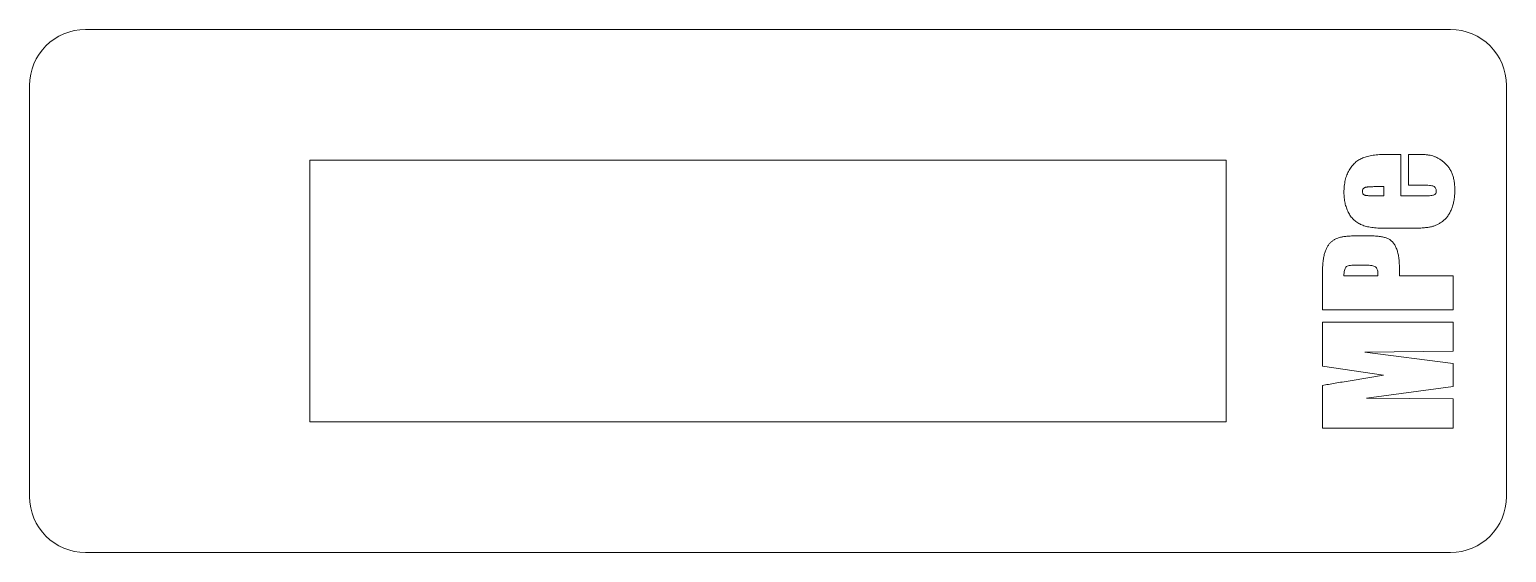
# Model space of a CAD drawing. Header units: millimetres. Extents: x -19.8 to 19.8, y -7 to 7.
import ezdxf

# ---------------------------------------------------------------- set-up
doc = ezdxf.new("R2010")
doc.units = ezdxf.units.MM

msp = doc.modelspace()

# ---------------------------------------------------------------- linework, layer by layer
at = {"color": 7, "linetype": 'Continuous', "lineweight": 15}
for p, q in [((18.25, 7), (-18.25, 7)), ((-19.75, 5.5), (-19.75, -5.5)), ((19.75, -5.5), (19.75, 5.5)), ((16.55, 3.658), (16.927, 3.658)), ((16.927, 3.658), (16.927, 2.547)), ((17.133, 2.835), (17.133, 3.658)), ((17.133, 3.658), (17.343, 3.658)), ((-12.25, 3.5), (-12.25, -3.5)), ((12.25, 3.5), (-12.25, 3.5)), ((12.25, -3.5), (12.25, 3.5)), ((16.474, 2.794), (16.259, 2.794)), ((16.474, 2.547), (16.474, 2.794)), ((17.511, 2.835), (17.133, 2.835)), ((16.259, 2.547), (16.474, 2.547)), ((16.927, 2.547), (17.561, 2.547)), ((17.277, 1.682), (16.443, 1.682)), ((15.792, 1.476), (16.092, 1.476)), ((14.827, -0.5), (14.827, 0.424)), ((15.404, 0.406), (16.308, 0.406)), ((15.987, 0.694), (15.695, 0.694)), ((16.886, 0.654), (16.886, 0.406)), ((16.886, 0.406), (18.327, 0.406)), ((18.327, 0.406), (18.327, -0.5)), ((18.327, -0.5), (14.827, -0.5)), ((14.827, -0.83), (18.327, -0.83)), ((14.827, -2.014), (14.827, -0.83)), ((18.327, -0.83), (18.327, -1.612)), ((18.327, -1.612), (15.964, -1.633)), ((15.964, -1.633), (18.327, -1.942)), ((18.327, -1.942), (18.327, -2.559)), ((16.461, -2.25), (14.827, -2.014)), ((15.566, -2.401), (16.461, -2.25)), ((14.827, -3.671), (14.827, -2.528)), ((18.327, -2.559), (16.005, -2.868)), ((16.005, -2.868), (18.327, -2.889)), ((18.327, -2.889), (18.327, -3.671)), ((-12.25, -3.5), (12.25, -3.5)), ((18.327, -3.671), (14.827, -3.671)), ((-18.25, -7), (18.25, -7))]:
    msp.add_line(p, q, dxfattribs=at)
for centre, start, end in [((-18.25, 5.5), 90, 180), ((18.25, 5.5), 0, 90), ((-18.25, -5.5), 180, 270), ((18.25, -5.5), 270, 0)]:
    msp.add_arc(centre, 1.5, start, end, dxfattribs=at)
for points, knots in [([(15.404, 2.635), (15.404, 2.664), (15.405, 2.722), (15.411, 2.807), (15.422, 2.888), (15.437, 2.965), (15.457, 3.038), (15.48, 3.107), (15.509, 3.172), (15.541, 3.233), (15.577, 3.29), (15.616, 3.342), (15.657, 3.39), (15.702, 3.434), (15.749, 3.473), (15.799, 3.508), (15.852, 3.538), (15.909, 3.564), (15.969, 3.587), (16.035, 3.606), (16.107, 3.622), (16.184, 3.636), (16.268, 3.646), (16.357, 3.653), (16.452, 3.658), (16.517, 3.658), (16.55, 3.658)], [0, 0, 0, 0, 0.050003, 0.097957, 0.143655, 0.187986, 0.230339, 0.271352, 0.310929, 0.349818, 0.387604, 0.424119, 0.460072, 0.494912, 0.529374, 0.56374, 0.597978, 0.632337, 0.668333, 0.707195, 0.748413, 0.792544, 0.839632, 0.890173, 0.943484, 1, 1, 1, 1]), ([(17.343, 3.658), (17.384, 3.658), (17.461, 3.658), (17.57, 3.651), (17.664, 3.642), (17.745, 3.627), (17.821, 3.604), (17.895, 3.571), (17.972, 3.525), (18.05, 3.471), (18.124, 3.408), (18.19, 3.334), (18.245, 3.252), (18.291, 3.162), (18.326, 3.061), (18.351, 2.95), (18.366, 2.826), (18.367, 2.74), (18.368, 2.695)], [0, 0, 0, 0, 0.07629, 0.14355, 0.201508, 0.250441, 0.296943, 0.346923, 0.401574, 0.461201, 0.522609, 0.582822, 0.643207, 0.705038, 0.770007, 0.840076, 0.916508, 1, 1, 1, 1]), ([(16.259, 2.794), (16.241, 2.793), (16.206, 2.793), (16.157, 2.793), (16.112, 2.791), (16.073, 2.788), (16.039, 2.785), (16.009, 2.782), (15.985, 2.776), (15.96, 2.77), (15.935, 2.758), (15.913, 2.737), (15.899, 2.708), (15.898, 2.688), (15.898, 2.677)], [0, 0, 0, 0, 0.130041, 0.247844, 0.353499, 0.447016, 0.529978, 0.599427, 0.658833, 0.70633, 0.783641, 0.851798, 0.922962, 1, 1, 1, 1]), ([(17.874, 2.677), (17.874, 2.691), (17.872, 2.719), (17.858, 2.756), (17.833, 2.785), (17.797, 2.806), (17.749, 2.819), (17.685, 2.829), (17.604, 2.834), (17.544, 2.835), (17.511, 2.835)], [0, 0, 0, 0, 0.096858, 0.183366, 0.262903, 0.348715, 0.455588, 0.599779, 0.779972, 1, 1, 1, 1]), ([(16.443, 1.682), (16.412, 1.682), (16.353, 1.682), (16.267, 1.688), (16.185, 1.695), (16.108, 1.706), (16.037, 1.72), (15.97, 1.738), (15.908, 1.757), (15.851, 1.781), (15.798, 1.808), (15.749, 1.84), (15.702, 1.875), (15.659, 1.914), (15.619, 1.957), (15.582, 2.004), (15.548, 2.056), (15.508, 2.129), (15.466, 2.229), (15.43, 2.357), (15.407, 2.493), (15.405, 2.587), (15.404, 2.635)], [0, 0, 0, 0, 0.056329, 0.109574, 0.160173, 0.20746, 0.252733, 0.294968, 0.334982, 0.372847, 0.40939, 0.445044, 0.480981, 0.516921, 0.552839, 0.589575, 0.627639, 0.666164, 0.745434, 0.826669, 0.911441, 1, 1, 1, 1]), ([(15.898, 2.677), (15.898, 2.663), (15.9, 2.639), (15.91, 2.605), (15.929, 2.581), (15.951, 2.567), (15.974, 2.562), (15.997, 2.557), (16.026, 2.555), (16.061, 2.551), (16.102, 2.55), (16.149, 2.547), (16.202, 2.547), (16.24, 2.547), (16.259, 2.547)], [0, 0, 0, 0, 0.091592, 0.167387, 0.234449, 0.299763, 0.340777, 0.394703, 0.46128, 0.542487, 0.635228, 0.744129, 0.864713, 1, 1, 1, 1]), ([(18.368, 2.695), (18.367, 2.65), (18.365, 2.565), (18.351, 2.44), (18.325, 2.323), (18.291, 2.214), (18.247, 2.116), (18.197, 2.027), (18.138, 1.951), (18.072, 1.886), (18, 1.833), (17.925, 1.788), (17.846, 1.752), (17.777, 1.729), (17.718, 1.715), (17.669, 1.706), (17.615, 1.699), (17.557, 1.692), (17.494, 1.688), (17.426, 1.684), (17.353, 1.682), (17.303, 1.682), (17.277, 1.682)], [0, 0, 0, 0, 0.076883, 0.149369, 0.218419, 0.284585, 0.347025, 0.405681, 0.460958, 0.51423, 0.565919, 0.616254, 0.666316, 0.716202, 0.742617, 0.771437, 0.802713, 0.836854, 0.873495, 0.91309, 0.955246, 1, 1, 1, 1]), ([(17.561, 2.547), (17.591, 2.547), (17.646, 2.548), (17.719, 2.552), (17.774, 2.559), (17.815, 2.57), (17.843, 2.588), (17.862, 2.612), (17.872, 2.643), (17.873, 2.665), (17.874, 2.677)], [0, 0, 0, 0, 0.2363394, 0.4260663, 0.5718213, 0.67359, 0.7521377, 0.8272496, 0.9072849, 1, 1, 1, 1]), ([(14.827, 0.424), (14.827, 0.454), (14.827, 0.513), (14.831, 0.599), (14.835, 0.679), (14.84, 0.754), (14.849, 0.823), (14.859, 0.887), (14.87, 0.946), (14.888, 1.015), (14.914, 1.092), (14.952, 1.175), (14.996, 1.245), (15.049, 1.303), (15.107, 1.351), (15.17, 1.389), (15.239, 1.42), (15.302, 1.438), (15.356, 1.449), (15.403, 1.457), (15.455, 1.462), (15.512, 1.468), (15.575, 1.471), (15.642, 1.475), (15.715, 1.476), (15.765, 1.476), (15.792, 1.476)], [0, 0, 0, 0, 0.0534161, 0.1034809, 0.1501991, 0.1943399, 0.2348851, 0.272922, 0.3078158, 0.3396564, 0.3980632, 0.4508987, 0.4991075, 0.5435916, 0.5868909, 0.630115, 0.6737318, 0.7192022, 0.7437681, 0.7712253, 0.8018818, 0.8354951, 0.8720524, 0.911594, 0.9541068, 1, 1, 1, 1]), ([(16.092, 1.476), (16.119, 1.476), (16.17, 1.475), (16.244, 1.472), (16.313, 1.467), (16.376, 1.46), (16.433, 1.449), (16.485, 1.437), (16.532, 1.423), (16.586, 1.401), (16.647, 1.365), (16.71, 1.306), (16.764, 1.233), (16.808, 1.144), (16.843, 1.042), (16.869, 0.926), (16.883, 0.795), (16.885, 0.703), (16.886, 0.654)], [0, 0, 0, 0, 0.059248, 0.11424, 0.165501, 0.212669, 0.25587, 0.295152, 0.33112, 0.36368, 0.425375, 0.488267, 0.554865, 0.627296, 0.707222, 0.795313, 0.89244, 1, 1, 1, 1]), ([(15.695, 0.694), (15.667, 0.693), (15.617, 0.693), (15.549, 0.682), (15.496, 0.666), (15.456, 0.64), (15.431, 0.6), (15.415, 0.548), (15.405, 0.481), (15.404, 0.432), (15.404, 0.406)], [0, 0, 0, 0, 0.169001, 0.306955, 0.417487, 0.505001, 0.591778, 0.70107, 0.836231, 1, 1, 1, 1]), ([(16.31, 0.472), (16.309, 0.492), (16.308, 0.527), (16.296, 0.577), (16.276, 0.616), (16.247, 0.649), (16.204, 0.67), (16.146, 0.684), (16.072, 0.692), (16.017, 0.693), (15.987, 0.694)], [0, 0, 0, 0, 0.126755, 0.233776, 0.328681, 0.415182, 0.513881, 0.640339, 0.803138, 1, 1, 1, 1]), ([(16.308, 0.406), (16.308, 0.418), (16.309, 0.44), (16.309, 0.462), (16.31, 0.472)], [0, 0, 0, 0, 0.538566, 1, 1, 1, 1]), ([(14.827, -2.528), (14.881, -2.519), (14.995, -2.499), (15.172, -2.468), (15.364, -2.436), (15.497, -2.413), (15.566, -2.401)], [0, 0, 0, 0, 0.220436, 0.460913, 0.720436, 1, 1, 1, 1])]:
    msp.add_open_spline(points, degree=3, knots=knots, dxfattribs=at)

doc.saveas('drawing.dxf')
